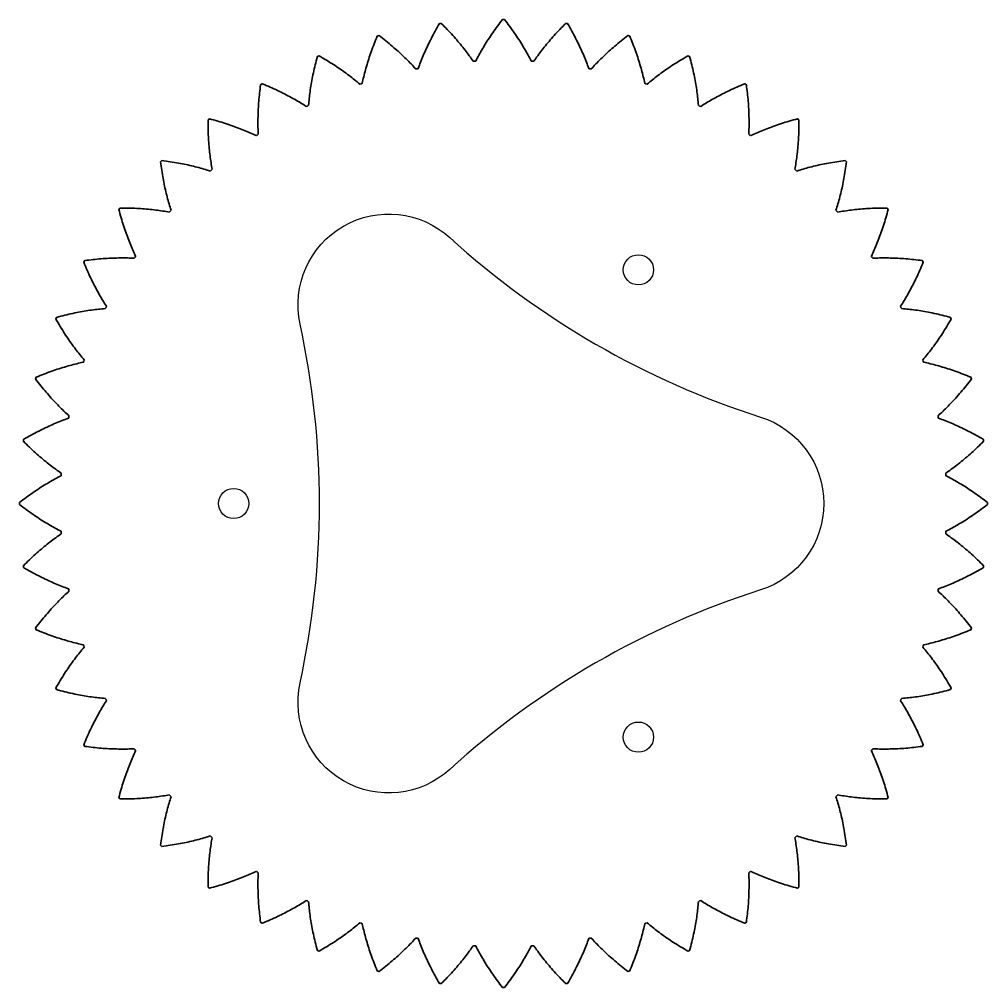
# Model space of a CAD drawing. Header units: millimetres. Extents: x -48 to 48, y -48 to 48.
import ezdxf

# ---------------------------------------------------------------- set-up
doc = ezdxf.new("R2010")
doc.units = ezdxf.units.MM

msp = doc.modelspace()

# ---------------------------------------------------------------- linework, layer by layer
at = {"lineweight": 35}
msp.add_lwpolyline([(43.843, 2.874), (43.855, 3.001), (43.99, 3.094), (44.125, 3.19), (44.262, 3.288), (44.399, 3.388), (44.538, 3.491), (44.677, 3.595), (44.817, 3.702), (44.958, 3.811), (45.1, 3.922), (45.242, 4.036), (45.385, 4.151), (45.529, 4.27), (45.674, 4.39), (45.819, 4.513), (45.965, 4.638), (46.111, 4.765), (46.258, 4.895), (46.405, 5.028), (46.553, 5.162), (46.702, 5.299), (46.851, 5.439), (47, 5.581), (47.15, 5.726), (47.3, 5.872), (47.451, 6.022), (47.601, 6.174), (47.577, 6.357), (47.392, 6.464), (47.208, 6.57), (47.025, 6.673), (46.843, 6.774), (46.662, 6.872), (46.482, 6.969), (46.303, 7.063), (46.125, 7.154), (45.949, 7.244), (45.773, 7.331), (45.599, 7.417), (45.426, 7.5), (45.254, 7.581), (45.083, 7.66), (44.913, 7.737), (44.745, 7.811), (44.578, 7.884), (44.412, 7.955), (44.248, 8.024), (44.085, 8.091), (43.924, 8.156), (43.763, 8.219), (43.605, 8.28), (43.447, 8.339), (43.291, 8.396), (43.137, 8.452), (43.093, 8.572), (43.093, 8.572), (43.088, 8.699), (43.209, 8.81), (43.331, 8.922), (43.454, 9.037), (43.577, 9.155), (43.701, 9.274), (43.826, 9.396), (43.951, 9.52), (44.076, 9.646), (44.202, 9.775), (44.328, 9.906), (44.455, 10.04), (44.582, 10.176), (44.71, 10.314), (44.838, 10.455), (44.966, 10.598), (45.094, 10.743), (45.223, 10.891), (45.352, 11.042), (45.481, 11.195), (45.611, 11.35), (45.74, 11.508), (45.87, 11.668), (45.999, 11.831), (46.129, 11.996), (46.259, 12.164), (46.388, 12.334), (46.341, 12.512), (46.143, 12.595), (45.947, 12.675), (45.752, 12.754), (45.558, 12.83), (45.366, 12.904), (45.175, 12.976), (44.985, 13.046), (44.797, 13.114), (44.61, 13.179), (44.425, 13.243), (44.241, 13.305), (44.058, 13.365), (43.877, 13.423), (43.697, 13.479), (43.519, 13.533), (43.343, 13.585), (43.168, 13.635), (42.994, 13.684), (42.822, 13.731), (42.652, 13.776), (42.483, 13.819), (42.316, 13.861), (42.151, 13.9), (41.987, 13.939), (41.825, 13.975), (41.665, 14.01), (41.605, 14.123), (41.605, 14.123), (41.584, 14.249), (41.69, 14.374), (41.796, 14.502), (41.903, 14.632), (42.01, 14.764), (42.117, 14.899), (42.224, 15.036), (42.332, 15.175), (42.44, 15.317), (42.548, 15.461), (42.656, 15.608), (42.764, 15.757), (42.873, 15.908), (42.981, 16.062), (43.09, 16.218), (43.198, 16.376), (43.306, 16.537), (43.415, 16.701), (43.523, 16.867), (43.631, 17.035), (43.739, 17.206), (43.847, 17.38), (43.954, 17.555), (44.061, 17.734), (44.168, 17.915), (44.275, 18.098), (44.381, 18.284), (44.311, 18.454), (44.104, 18.51), (43.899, 18.564), (43.696, 18.617), (43.494, 18.667), (43.293, 18.715), (43.095, 18.762), (42.898, 18.806), (42.702, 18.849), (42.508, 18.889), (42.316, 18.929), (42.125, 18.966), (41.937, 19.001), (41.75, 19.035), (41.564, 19.067), (41.381, 19.097), (41.199, 19.126), (41.019, 19.153), (40.84, 19.179), (40.664, 19.203), (40.489, 19.225), (40.316, 19.246), (40.145, 19.265), (39.976, 19.283), (39.809, 19.3), (39.643, 19.315), (39.48, 19.329), (39.406, 19.433), (39.406, 19.433), (39.368, 19.555), (39.457, 19.693), (39.546, 19.833), (39.634, 19.976), (39.723, 20.121), (39.812, 20.269), (39.9, 20.419), (39.989, 20.571), (40.078, 20.725), (40.166, 20.882), (40.254, 21.042), (40.342, 21.204), (40.43, 21.368), (40.517, 21.534), (40.604, 21.703), (40.691, 21.875), (40.777, 22.049), (40.863, 22.225), (40.949, 22.403), (41.034, 22.585), (41.119, 22.768), (41.203, 22.954), (41.287, 23.142), (41.37, 23.333), (41.452, 23.526), (41.534, 23.722), (41.615, 23.92), (41.523, 24.08), (41.311, 24.109), (41.101, 24.135), (40.892, 24.161), (40.685, 24.184), (40.48, 24.206), (40.277, 24.226), (40.076, 24.244), (39.876, 24.261), (39.679, 24.276), (39.483, 24.29), (39.29, 24.302), (39.098, 24.313), (38.908, 24.322), (38.72, 24.329), (38.534, 24.335), (38.35, 24.34), (38.168, 24.343), (37.988, 24.345), (37.809, 24.346), (37.633, 24.345), (37.459, 24.344), (37.287, 24.341), (37.117, 24.336), (36.949, 24.331), (36.783, 24.324), (36.619, 24.317), (36.532, 24.41), (36.532, 24.41), (36.479, 24.526), (36.549, 24.675), (36.619, 24.825), (36.688, 24.979), (36.757, 25.134), (36.826, 25.292), (36.894, 25.452), (36.962, 25.614), (37.029, 25.779), (37.096, 25.947), (37.163, 26.116), (37.229, 26.288), (37.295, 26.462), (37.36, 26.639), (37.424, 26.818), (37.488, 26.999), (37.551, 27.182), (37.613, 27.368), (37.674, 27.557), (37.735, 27.747), (37.795, 27.94), (37.854, 28.136), (37.913, 28.333), (37.97, 28.533), (38.027, 28.736), (38.082, 28.94), (38.137, 29.148), (38.025, 29.294), (37.811, 29.294), (37.599, 29.294), (37.389, 29.291), (37.18, 29.288), (36.975, 29.283), (36.77, 29.276), (36.569, 29.268), (36.369, 29.259), (36.171, 29.248), (35.975, 29.236), (35.781, 29.222), (35.59, 29.208), (35.4, 29.192), (35.213, 29.175), (35.028, 29.157), (34.845, 29.137), (34.664, 29.117), (34.485, 29.096), (34.308, 29.073), (34.134, 29.049), (33.961, 29.025), (33.791, 28.999), (33.623, 28.973), (33.457, 28.945), (33.293, 28.917), (33.132, 28.888), (33.034, 28.97), (33.034, 28.97), (32.966, 29.078), (33.016, 29.234), (33.065, 29.393), (33.114, 29.554), (33.162, 29.717), (33.209, 29.882), (33.256, 30.05), (33.302, 30.22), (33.348, 30.392), (33.392, 30.567), (33.436, 30.743), (33.479, 30.922), (33.522, 31.104), (33.563, 31.287), (33.603, 31.473), (33.643, 31.661), (33.681, 31.851), (33.719, 32.044), (33.755, 32.238), (33.791, 32.435), (33.825, 32.635), (33.858, 32.836), (33.89, 33.04), (33.921, 33.245), (33.951, 33.453), (33.979, 33.664), (34.006, 33.876), (33.876, 34.006), (33.664, 33.979), (33.453, 33.951), (33.245, 33.921), (33.04, 33.89), (32.836, 33.858), (32.635, 33.825), (32.435, 33.791), (32.238, 33.755), (32.044, 33.719), (31.851, 33.681), (31.661, 33.643), (31.473, 33.603), (31.287, 33.563), (31.104, 33.522), (30.922, 33.479), (30.743, 33.436), (30.567, 33.392), (30.392, 33.348), (30.22, 33.302), (30.05, 33.256), (29.882, 33.209), (29.717, 33.162), (29.554, 33.114), (29.393, 33.065), (29.234, 33.016), (29.078, 32.966), (28.97, 33.034), (28.97, 33.034), (28.888, 33.132), (28.917, 33.293), (28.946, 33.457), (28.973, 33.623), (28.999, 33.791), (29.025, 33.961), (29.049, 34.134), (29.073, 34.308), (29.095, 34.485), (29.117, 34.664), (29.137, 34.845), (29.157, 35.028), (29.175, 35.213), (29.192, 35.4), (29.208, 35.59), (29.222, 35.781), (29.236, 35.975), (29.248, 36.171), (29.259, 36.369), (29.268, 36.569), (29.276, 36.77), (29.283, 36.974), (29.288, 37.18), (29.291, 37.389), (29.294, 37.599), (29.294, 37.811), (29.294, 38.025), (29.148, 38.137), (28.94, 38.082), (28.736, 38.027), (28.533, 37.97), (28.333, 37.913), (28.136, 37.855), (27.94, 37.795), (27.747, 37.735), (27.557, 37.674), (27.368, 37.613), (27.182, 37.551), (26.999, 37.488), (26.818, 37.424), (26.639, 37.36), (26.462, 37.295), (26.288, 37.229), (26.116, 37.163), (25.946, 37.096), (25.779, 37.029), (25.615, 36.962), (25.452, 36.894), (25.292, 36.826), (25.134, 36.757), (24.979, 36.688), (24.825, 36.619), (24.674, 36.549), (24.526, 36.479), (24.41, 36.532), (24.41, 36.532), (24.317, 36.619), (24.324, 36.783), (24.331, 36.949), (24.336, 37.117), (24.341, 37.287), (24.344, 37.459), (24.345, 37.633), (24.346, 37.809), (24.345, 37.988), (24.343, 38.168), (24.34, 38.35), (24.335, 38.534), (24.329, 38.72), (24.322, 38.908), (24.313, 39.098), (24.302, 39.29), (24.29, 39.483), (24.276, 39.679), (24.261, 39.876), (24.244, 40.076), (24.226, 40.277), (24.206, 40.48), (24.184, 40.685), (24.161, 40.892), (24.136, 41.101), (24.109, 41.311), (24.08, 41.523), (23.92, 41.615), (23.722, 41.534), (23.526, 41.452), (23.333, 41.37), (23.142, 41.287), (22.954, 41.203), (22.768, 41.119), (22.585, 41.034), (22.403, 40.949), (22.225, 40.863), (22.049, 40.777), (21.875, 40.691), (21.703, 40.604), (21.534, 40.517), (21.368, 40.43), (21.204, 40.342), (21.042, 40.254), (20.882, 40.166), (20.725, 40.078), (20.571, 39.989), (20.419, 39.9), (20.269, 39.812), (20.121, 39.723), (19.976, 39.634), (19.833, 39.546), (19.693, 39.457), (19.555, 39.368), (19.433, 39.406), (19.433, 39.406), (19.329, 39.48), (19.315, 39.643), (19.3, 39.809), (19.283, 39.976), (19.265, 40.145), (19.246, 40.316), (19.225, 40.489), (19.203, 40.664), (19.179, 40.84), (19.153, 41.019), (19.126, 41.199), (19.097, 41.381), (19.067, 41.564), (19.035, 41.75), (19.001, 41.937), (18.966, 42.125), (18.929, 42.316), (18.89, 42.508), (18.849, 42.702), (18.806, 42.898), (18.762, 43.095), (18.715, 43.294), (18.667, 43.494), (18.617, 43.696), (18.564, 43.899), (18.51, 44.104), (18.454, 44.311), (18.284, 44.381), (18.098, 44.275), (17.915, 44.168), (17.734, 44.061), (17.555, 43.954), (17.38, 43.847), (17.206, 43.739), (17.035, 43.631), (16.867, 43.523), (16.701, 43.415), (16.537, 43.306), (16.376, 43.198), (16.218, 43.09), (16.062, 42.981), (15.908, 42.873), (15.757, 42.764), (15.608, 42.656), (15.461, 42.548), (15.317, 42.44), (15.175, 42.332), (15.036, 42.224), (14.899, 42.117), (14.764, 42.01), (14.632, 41.903), (14.502, 41.796), (14.374, 41.69), (14.249, 41.584), (14.123, 41.605), (14.123, 41.605), (14.01, 41.665), (13.975, 41.825), (13.939, 41.987), (13.9, 42.151), (13.861, 42.316), (13.819, 42.483), (13.776, 42.652), (13.731, 42.822), (13.684, 42.994), (13.635, 43.168), (13.585, 43.343), (13.533, 43.519), (13.479, 43.697), (13.423, 43.877), (13.365, 44.058), (13.305, 44.241), (13.243, 44.425), (13.179, 44.61), (13.114, 44.797), (13.046, 44.985), (12.976, 45.175), (12.904, 45.366), (12.83, 45.558), (12.754, 45.752), (12.675, 45.947), (12.595, 46.143), (12.512, 46.341), (12.334, 46.388), (12.164, 46.259), (11.996, 46.129), (11.831, 45.999), (11.668, 45.87), (11.508, 45.74), (11.35, 45.611), (11.195, 45.481), (11.042, 45.352), (10.891, 45.223), (10.743, 45.095), (10.598, 44.966), (10.455, 44.838), (10.314, 44.71), (10.176, 44.582), (10.04, 44.455), (9.906, 44.328), (9.775, 44.202), (9.646, 44.076), (9.52, 43.951), (9.396, 43.826), (9.274, 43.701), (9.155, 43.577), (9.037, 43.454), (8.922, 43.331), (8.81, 43.209), (8.699, 43.088), (8.572, 43.093), (8.572, 43.093), (8.452, 43.137), (8.396, 43.292), (8.339, 43.447), (8.28, 43.605), (8.219, 43.763), (8.156, 43.924), (8.091, 44.085), (8.024, 44.248), (7.955, 44.412), (7.884, 44.578), (7.811, 44.745), (7.737, 44.913), (7.66, 45.083), (7.581, 45.254), (7.5, 45.426), (7.417, 45.599), (7.331, 45.773), (7.244, 45.949), (7.154, 46.125), (7.063, 46.303), (6.969, 46.482), (6.872, 46.662), (6.774, 46.843), (6.673, 47.025), (6.57, 47.208), (6.464, 47.392), (6.357, 47.577), (6.174, 47.601), (6.022, 47.451), (5.872, 47.3), (5.726, 47.15), (5.581, 47), (5.439, 46.851), (5.299, 46.702), (5.162, 46.553), (5.028, 46.405), (4.895, 46.258), (4.765, 46.111), (4.638, 45.965), (4.513, 45.819), (4.39, 45.674), (4.27, 45.529), (4.151, 45.385), (4.036, 45.242), (3.922, 45.1), (3.811, 44.958), (3.702, 44.817), (3.595, 44.677), (3.491, 44.538), (3.388, 44.399), (3.288, 44.262), (3.19, 44.125), (3.094, 43.99), (3.001, 43.855), (2.874, 43.843), (2.874, 43.843), (2.749, 43.871), (2.674, 44.017), (2.597, 44.164), (2.517, 44.312), (2.436, 44.462), (2.353, 44.612), (2.267, 44.764), (2.18, 44.917), (2.09, 45.071), (1.998, 45.226), (1.904, 45.382), (1.808, 45.539), (1.71, 45.697), (1.609, 45.856), (1.506, 46.016), (1.401, 46.177), (1.294, 46.338), (1.184, 46.501), (1.073, 46.665), (0.958, 46.829), (0.842, 46.994), (0.723, 47.16), (0.601, 47.327), (0.478, 47.494), (0.352, 47.662), (0.223, 47.831), (0.092, 48), (-0.092, 48), (-0.223, 47.831), (-0.352, 47.662), (-0.478, 47.494), (-0.601, 47.327), (-0.723, 47.16), (-0.842, 46.994), (-0.958, 46.829), (-1.073, 46.665), (-1.184, 46.501), (-1.294, 46.338), (-1.401, 46.177), (-1.506, 46.016), (-1.609, 45.856), (-1.71, 45.697), (-1.808, 45.539), (-1.904, 45.382), (-1.998, 45.226), (-2.09, 45.071), (-2.18, 44.917), (-2.267, 44.764), (-2.353, 44.612), (-2.436, 44.462), (-2.517, 44.312), (-2.597, 44.164), (-2.674, 44.017), (-2.749, 43.871), (-2.874, 43.843), (-2.874, 43.843), (-3.001, 43.855), (-3.094, 43.99), (-3.19, 44.125), (-3.288, 44.262), (-3.388, 44.399), (-3.491, 44.538), (-3.595, 44.677), (-3.702, 44.817), (-3.811, 44.958), (-3.922, 45.1), (-4.036, 45.242), (-4.151, 45.385), (-4.27, 45.529), (-4.39, 45.674), (-4.513, 45.819), (-4.638, 45.965), (-4.765, 46.111), (-4.895, 46.258), (-5.028, 46.405), (-5.162, 46.553), (-5.299, 46.702), (-5.439, 46.851), (-5.581, 47), (-5.726, 47.15), (-5.872, 47.3), (-6.022, 47.451), (-6.174, 47.601), (-6.357, 47.577), (-6.464, 47.392), (-6.57, 47.208), (-6.673, 47.025), (-6.774, 46.843), (-6.872, 46.662), (-6.969, 46.482), (-7.063, 46.303), (-7.154, 46.125), (-7.244, 45.949), (-7.331, 45.773), (-7.417, 45.599), (-7.5, 45.426), (-7.581, 45.254), (-7.66, 45.083), (-7.737, 44.913), (-7.811, 44.745), (-7.884, 44.578), (-7.955, 44.412), (-8.024, 44.248), (-8.091, 44.085), (-8.156, 43.924), (-8.219, 43.763), (-8.28, 43.605), (-8.339, 43.447), (-8.396, 43.291), (-8.452, 43.137), (-8.572, 43.093), (-8.572, 43.093), (-8.699, 43.088), (-8.81, 43.209), (-8.922, 43.331), (-9.037, 43.454), (-9.155, 43.577), (-9.274, 43.701), (-9.396, 43.826), (-9.52, 43.951), (-9.646, 44.076), (-9.775, 44.202), (-9.906, 44.328), (-10.04, 44.455), (-10.176, 44.582), (-10.314, 44.71), (-10.455, 44.838), (-10.598, 44.966), (-10.743, 45.094), (-10.891, 45.223), (-11.042, 45.352), (-11.195, 45.481), (-11.35, 45.611), (-11.508, 45.74), (-11.668, 45.87), (-11.831, 45.999), (-11.996, 46.129), (-12.164, 46.259), (-12.334, 46.388), (-12.512, 46.341), (-12.595, 46.143), (-12.675, 45.947), (-12.754, 45.752), (-12.83, 45.558), (-12.904, 45.366), (-12.976, 45.175), (-13.046, 44.985), (-13.114, 44.797), (-13.179, 44.61), (-13.243, 44.425), (-13.305, 44.241), (-13.365, 44.058), (-13.423, 43.877), (-13.479, 43.697), (-13.533, 43.519), (-13.585, 43.343), (-13.635, 43.168), (-13.684, 42.994), (-13.731, 42.822), (-13.776, 42.652), (-13.819, 42.483), (-13.861, 42.316), (-13.9, 42.151), (-13.939, 41.987), (-13.975, 41.825), (-14.01, 41.665), (-14.123, 41.605), (-14.123, 41.605), (-14.249, 41.584), (-14.374, 41.69), (-14.502, 41.796), (-14.632, 41.903), (-14.764, 42.01), (-14.899, 42.117), (-15.036, 42.224), (-15.175, 42.332), (-15.317, 42.44), (-15.461, 42.548), (-15.608, 42.656), (-15.757, 42.764), (-15.908, 42.873), (-16.062, 42.981), (-16.218, 43.09), (-16.376, 43.198), (-16.537, 43.306), (-16.701, 43.415), (-16.867, 43.523), (-17.035, 43.631), (-17.206, 43.739), (-17.38, 43.847), (-17.555, 43.954), (-17.734, 44.061), (-17.915, 44.168), (-18.098, 44.275), (-18.284, 44.381), (-18.454, 44.311), (-18.51, 44.104), (-18.564, 43.899), (-18.617, 43.696), (-18.667, 43.494), (-18.715, 43.293), (-18.762, 43.095), (-18.806, 42.898), (-18.849, 42.702), (-18.89, 42.508), (-18.929, 42.316), (-18.966, 42.125), (-19.001, 41.937), (-19.035, 41.75), (-19.067, 41.564), (-19.097, 41.381), (-19.126, 41.199), (-19.153, 41.019), (-19.179, 40.84), (-19.203, 40.664), (-19.225, 40.489), (-19.246, 40.316), (-19.265, 40.145), (-19.283, 39.976), (-19.3, 39.809), (-19.315, 39.643), (-19.329, 39.48), (-19.433, 39.406), (-19.433, 39.406), (-19.555, 39.368), (-19.693, 39.457), (-19.833, 39.546), (-19.976, 39.634), (-20.121, 39.723), (-20.269, 39.812), (-20.419, 39.9), (-20.571, 39.989), (-20.725, 40.077), (-20.882, 40.166), (-21.042, 40.254), (-21.204, 40.342), (-21.368, 40.43), (-21.534, 40.517), (-21.703, 40.604), (-21.875, 40.691), (-22.049, 40.777), (-22.225, 40.863), (-22.403, 40.949), (-22.585, 41.034), (-22.768, 41.119), (-22.954, 41.203), (-23.142, 41.287), (-23.333, 41.37), (-23.526, 41.452), (-23.722, 41.534), (-23.92, 41.615), (-24.08, 41.523), (-24.109, 41.311), (-24.136, 41.101), (-24.161, 40.892), (-24.184, 40.685), (-24.206, 40.48), (-24.226, 40.277), (-24.244, 40.076), (-24.261, 39.876), (-24.276, 39.679), (-24.29, 39.483), (-24.302, 39.29), (-24.313, 39.098), (-24.322, 38.908), (-24.329, 38.72), (-24.335, 38.534), (-24.34, 38.35), (-24.343, 38.168), (-24.345, 37.988), (-24.346, 37.809), (-24.346, 37.633), (-24.344, 37.459), (-24.341, 37.287), (-24.336, 37.117), (-24.331, 36.949), (-24.324, 36.783), (-24.317, 36.619), (-24.41, 36.532), (-24.41, 36.532), (-24.526, 36.479), (-24.675, 36.549), (-24.825, 36.619), (-24.979, 36.688), (-25.134, 36.757), (-25.292, 36.826), (-25.452, 36.894), (-25.614, 36.962), (-25.779, 37.029), (-25.947, 37.096), (-26.116, 37.163), (-26.288, 37.229), (-26.462, 37.295), (-26.639, 37.36), (-26.818, 37.424), (-26.999, 37.488), (-27.182, 37.551), (-27.368, 37.613), (-27.557, 37.674), (-27.747, 37.735), (-27.94, 37.795), (-28.136, 37.855), (-28.333, 37.913), (-28.533, 37.97), (-28.736, 38.027), (-28.94, 38.082), (-29.148, 38.137), (-29.294, 38.025), (-29.294, 37.811), (-29.294, 37.599), (-29.291, 37.389), (-29.288, 37.18), (-29.283, 36.974), (-29.276, 36.77), (-29.268, 36.569), (-29.259, 36.369), (-29.248, 36.171), (-29.236, 35.975), (-29.222, 35.781), (-29.208, 35.59), (-29.192, 35.4), (-29.175, 35.213), (-29.157, 35.028), (-29.137, 34.845), (-29.117, 34.664), (-29.096, 34.485), (-29.073, 34.308), (-29.049, 34.134), (-29.025, 33.961), (-28.999, 33.791), (-28.973, 33.623), (-28.945, 33.457), (-28.917, 33.293), (-28.888, 33.132), (-28.97, 33.034), (-28.97, 33.034), (-29.078, 32.966), (-29.234, 33.016), (-29.393, 33.065), (-29.554, 33.114), (-29.717, 33.162), (-29.882, 33.209), (-30.05, 33.256), (-30.22, 33.302), (-30.392, 33.348), (-30.567, 33.392), (-30.743, 33.436), (-30.922, 33.479), (-31.104, 33.522), (-31.287, 33.563), (-31.473, 33.603), (-31.661, 33.643), (-31.851, 33.681), (-32.044, 33.719), (-32.238, 33.755), (-32.435, 33.791), (-32.635, 33.825), (-32.836, 33.858), (-33.04, 33.89), (-33.245, 33.921), (-33.453, 33.951), (-33.664, 33.979), (-33.876, 34.006), (-34.006, 33.876), (-33.979, 33.664), (-33.951, 33.453), (-33.921, 33.245), (-33.89, 33.04), (-33.858, 32.836), (-33.825, 32.635), (-33.791, 32.435), (-33.755, 32.238), (-33.719, 32.044), (-33.681, 31.851), (-33.643, 31.661), (-33.603, 31.473), (-33.563, 31.287), (-33.522, 31.104), (-33.479, 30.922), (-33.436, 30.743), (-33.392, 30.567), (-33.348, 30.392), (-33.302, 30.22), (-33.256, 30.05), (-33.209, 29.882), (-33.162, 29.717), (-33.114, 29.554), (-33.065, 29.393), (-33.016, 29.234), (-32.966, 29.078), (-33.034, 28.97), (-33.034, 28.97), (-33.132, 28.888), (-33.293, 28.917), (-33.457, 28.945), (-33.623, 28.973), (-33.791, 28.999), (-33.961, 29.025), (-34.134, 29.049), (-34.308, 29.073), (-34.485, 29.095), (-34.664, 29.117), (-34.845, 29.137), (-35.028, 29.157), (-35.213, 29.175), (-35.4, 29.192), (-35.59, 29.208), (-35.781, 29.222), (-35.975, 29.236), (-36.171, 29.248), (-36.369, 29.259), (-36.569, 29.268), (-36.77, 29.276), (-36.974, 29.283), (-37.181, 29.288), (-37.389, 29.291), (-37.599, 29.294), (-37.811, 29.294), (-38.025, 29.294), (-38.137, 29.148), (-38.082, 28.94), (-38.027, 28.736), (-37.97, 28.533), (-37.913, 28.333), (-37.855, 28.136), (-37.795, 27.94), (-37.735, 27.747), (-37.674, 27.557), (-37.613, 27.368), (-37.551, 27.182), (-37.488, 26.999), (-37.424, 26.818), (-37.36, 26.639), (-37.295, 26.462), (-37.229, 26.288), (-37.163, 26.116), (-37.096, 25.947), (-37.029, 25.779), (-36.962, 25.614), (-36.894, 25.452), (-36.826, 25.292), (-36.757, 25.134), (-36.688, 24.979), (-36.619, 24.825), (-36.549, 24.675), (-36.479, 24.526), (-36.532, 24.41), (-36.532, 24.41), (-36.619, 24.317), (-36.783, 24.324), (-36.949, 24.331), (-37.117, 24.336), (-37.287, 24.341), (-37.459, 24.344), (-37.633, 24.345), (-37.809, 24.346), (-37.988, 24.345), (-38.168, 24.343), (-38.35, 24.34), (-38.534, 24.335), (-38.72, 24.329), (-38.908, 24.322), (-39.098, 24.313), (-39.29, 24.302), (-39.483, 24.29), (-39.679, 24.276), (-39.876, 24.261), (-40.076, 24.244), (-40.277, 24.226), (-40.48, 24.206), (-40.685, 24.184), (-40.892, 24.161), (-41.101, 24.135), (-41.311, 24.109), (-41.523, 24.08), (-41.615, 23.92), (-41.534, 23.722), (-41.452, 23.526), (-41.37, 23.333), (-41.287, 23.142), (-41.203, 22.954), (-41.119, 22.768), (-41.034, 22.585), (-40.949, 22.403), (-40.863, 22.225), (-40.777, 22.049), (-40.691, 21.875), (-40.604, 21.703), (-40.517, 21.534), (-40.43, 21.368), (-40.342, 21.204), (-40.254, 21.042), (-40.166, 20.882), (-40.077, 20.725), (-39.989, 20.571), (-39.9, 20.419), (-39.812, 20.269), (-39.723, 20.121), (-39.634, 19.976), (-39.546, 19.833), (-39.457, 19.693), (-39.368, 19.555), (-39.406, 19.433), (-39.406, 19.433), (-39.48, 19.329), (-39.643, 19.315), (-39.809, 19.3), (-39.976, 19.283), (-40.145, 19.265), (-40.316, 19.246), (-40.489, 19.225), (-40.664, 19.203), (-40.84, 19.179), (-41.019, 19.153), (-41.199, 19.126), (-41.381, 19.097), (-41.564, 19.067), (-41.75, 19.035), (-41.937, 19.001), (-42.125, 18.966), (-42.316, 18.929), (-42.508, 18.89), (-42.702, 18.849), (-42.898, 18.806), (-43.095, 18.761), (-43.294, 18.715), (-43.494, 18.667), (-43.696, 18.617), (-43.899, 18.564), (-44.104, 18.51), (-44.311, 18.454), (-44.381, 18.284), (-44.275, 18.098), (-44.168, 17.915), (-44.061, 17.734), (-43.954, 17.555), (-43.847, 17.38), (-43.739, 17.206), (-43.631, 17.035), (-43.523, 16.867), (-43.415, 16.701), (-43.306, 16.537), (-43.198, 16.376), (-43.09, 16.218), (-42.981, 16.062), (-42.873, 15.908), (-42.764, 15.757), (-42.656, 15.608), (-42.548, 15.461), (-42.44, 15.317), (-42.332, 15.175), (-42.224, 15.036), (-42.117, 14.899), (-42.01, 14.764), (-41.903, 14.632), (-41.796, 14.502), (-41.69, 14.374), (-41.584, 14.249), (-41.605, 14.123), (-41.605, 14.123), (-41.665, 14.01), (-41.825, 13.975), (-41.987, 13.939), (-42.151, 13.9), (-42.316, 13.861), (-42.483, 13.819), (-42.652, 13.776), (-42.822, 13.731), (-42.994, 13.684), (-43.168, 13.635), (-43.343, 13.585), (-43.519, 13.533), (-43.697, 13.479), (-43.877, 13.423), (-44.058, 13.365), (-44.241, 13.305), (-44.425, 13.243), (-44.61, 13.179), (-44.797, 13.114), (-44.985, 13.046), (-45.175, 12.976), (-45.366, 12.904), (-45.558, 12.83), (-45.752, 12.754), (-45.947, 12.675), (-46.143, 12.595), (-46.341, 12.512), (-46.388, 12.334), (-46.259, 12.164), (-46.129, 11.996), (-45.999, 11.831), (-45.87, 11.668), (-45.74, 11.508), (-45.611, 11.35), (-45.481, 11.195), (-45.352, 11.042), (-45.223, 10.891), (-45.094, 10.743), (-44.966, 10.598), (-44.838, 10.455), (-44.71, 10.314), (-44.582, 10.176), (-44.455, 10.04), (-44.328, 9.906), (-44.202, 9.775), (-44.076, 9.646), (-43.951, 9.52), (-43.826, 9.396), (-43.701, 9.274), (-43.577, 9.155), (-43.454, 9.037), (-43.331, 8.922), (-43.209, 8.81), (-43.088, 8.699), (-43.093, 8.572), (-43.093, 8.572), (-43.137, 8.452), (-43.292, 8.396), (-43.447, 8.339), (-43.605, 8.28), (-43.763, 8.219), (-43.924, 8.156), (-44.085, 8.091), (-44.248, 8.024), (-44.412, 7.955), (-44.578, 7.884), (-44.745, 7.811), (-44.913, 7.737), (-45.083, 7.66), (-45.254, 7.581), (-45.426, 7.5), (-45.599, 7.417), (-45.773, 7.331), (-45.949, 7.244), (-46.125, 7.154), (-46.303, 7.063), (-46.482, 6.969), (-46.662, 6.872), (-46.843, 6.774), (-47.025, 6.673), (-47.208, 6.57), (-47.392, 6.464), (-47.577, 6.357), (-47.601, 6.174), (-47.451, 6.022), (-47.3, 5.872), (-47.15, 5.726), (-47, 5.581), (-46.851, 5.439), (-46.702, 5.299), (-46.553, 5.162), (-46.405, 5.028), (-46.258, 4.895), (-46.111, 4.765), (-45.965, 4.638), (-45.819, 4.513), (-45.674, 4.39), (-45.529, 4.27), (-45.385, 4.151), (-45.242, 4.036), (-45.1, 3.922), (-44.958, 3.811), (-44.817, 3.702), (-44.677, 3.595), (-44.538, 3.491), (-44.399, 3.388), (-44.262, 3.288), (-44.125, 3.19), (-43.99, 3.094), (-43.855, 3.001), (-43.843, 2.874), (-43.843, 2.874), (-43.871, 2.749), (-44.017, 2.674), (-44.164, 2.597), (-44.312, 2.517), (-44.462, 2.436), (-44.612, 2.353), (-44.764, 2.267), (-44.917, 2.18), (-45.071, 2.09), (-45.226, 1.998), (-45.382, 1.904), (-45.539, 1.808), (-45.697, 1.71), (-45.856, 1.609), (-46.016, 1.506), (-46.177, 1.401), (-46.338, 1.294), (-46.501, 1.184), (-46.665, 1.073), (-46.829, 0.958), (-46.994, 0.842), (-47.16, 0.723), (-47.327, 0.601), (-47.494, 0.478), (-47.662, 0.352), (-47.831, 0.223), (-48, 0.092), (-48, -0.092), (-47.831, -0.223), (-47.662, -0.352), (-47.494, -0.478), (-47.327, -0.601), (-47.16, -0.723), (-46.994, -0.842), (-46.829, -0.958), (-46.665, -1.073), (-46.501, -1.184), (-46.338, -1.294), (-46.177, -1.401), (-46.016, -1.506), (-45.856, -1.609), (-45.697, -1.71), (-45.539, -1.808), (-45.382, -1.904), (-45.226, -1.998), (-45.071, -2.09), (-44.917, -2.18), (-44.764, -2.267), (-44.612, -2.353), (-44.462, -2.436), (-44.312, -2.517), (-44.164, -2.597), (-44.017, -2.674), (-43.871, -2.749), (-43.843, -2.874), (-43.843, -2.874), (-43.855, -3.001), (-43.99, -3.094), (-44.125, -3.19), (-44.262, -3.288), (-44.399, -3.388), (-44.538, -3.491), (-44.677, -3.595), (-44.817, -3.702), (-44.958, -3.811), (-45.1, -3.922), (-45.242, -4.036), (-45.385, -4.151), (-45.529, -4.27), (-45.674, -4.39), (-45.819, -4.513), (-45.965, -4.638), (-46.111, -4.765), (-46.258, -4.895), (-46.405, -5.028), (-46.553, -5.162), (-46.702, -5.299), (-46.851, -5.439), (-47, -5.581), (-47.15, -5.726), (-47.3, -5.872), (-47.451, -6.022), (-47.601, -6.174), (-47.577, -6.357), (-47.392, -6.464), (-47.208, -6.57), (-47.025, -6.673), (-46.843, -6.774), (-46.662, -6.872), (-46.482, -6.969), (-46.303, -7.063), (-46.125, -7.154), (-45.949, -7.244), (-45.773, -7.331), (-45.599, -7.417), (-45.426, -7.5), (-45.254, -7.581), (-45.083, -7.66), (-44.913, -7.737), (-44.745, -7.811), (-44.578, -7.884), (-44.412, -7.955), (-44.248, -8.024), (-44.085, -8.091), (-43.924, -8.156), (-43.763, -8.219), (-43.605, -8.28), (-43.447, -8.339), (-43.292, -8.396), (-43.137, -8.452), (-43.093, -8.572), (-43.093, -8.572), (-43.088, -8.699), (-43.209, -8.81), (-43.331, -8.922), (-43.454, -9.037), (-43.577, -9.155), (-43.701, -9.274), (-43.826, -9.396), (-43.951, -9.52), (-44.076, -9.646), (-44.202, -9.775), (-44.328, -9.906), (-44.455, -10.04), (-44.582, -10.176), (-44.71, -10.314), (-44.838, -10.455), (-44.966, -10.598), (-45.094, -10.743), (-45.223, -10.891), (-45.352, -11.042), (-45.481, -11.195), (-45.611, -11.35), (-45.74, -11.508), (-45.87, -11.668), (-45.999, -11.831), (-46.129, -11.996), (-46.259, -12.164), (-46.388, -12.334), (-46.341, -12.512), (-46.143, -12.595), (-45.947, -12.675), (-45.752, -12.754), (-45.558, -12.83), (-45.366, -12.904), (-45.175, -12.976), (-44.985, -13.046), (-44.797, -13.114), (-44.61, -13.179), (-44.425, -13.243), (-44.241, -13.305), (-44.058, -13.365), (-43.877, -13.423), (-43.697, -13.479), (-43.519, -13.533), (-43.343, -13.585), (-43.168, -13.635), (-42.994, -13.684), (-42.822, -13.731), (-42.652, -13.776), (-42.483, -13.819), (-42.316, -13.861), (-42.151, -13.9), (-41.987, -13.939), (-41.825, -13.975), (-41.665, -14.01), (-41.605, -14.123), (-41.605, -14.123), (-41.584, -14.249), (-41.69, -14.374), (-41.796, -14.502), (-41.903, -14.632), (-42.01, -14.764), (-42.117, -14.899), (-42.224, -15.036), (-42.332, -15.175), (-42.44, -15.317), (-42.548, -15.461), (-42.656, -15.608), (-42.764, -15.757), (-42.873, -15.908), (-42.981, -16.062), (-43.09, -16.218), (-43.198, -16.376), (-43.306, -16.537), (-43.415, -16.701), (-43.523, -16.867), (-43.631, -17.035), (-43.739, -17.206), (-43.847, -17.38), (-43.954, -17.555), (-44.061, -17.734), (-44.168, -17.915), (-44.275, -18.098), (-44.381, -18.284), (-44.311, -18.454), (-44.104, -18.51), (-43.899, -18.564), (-43.696, -18.617), (-43.494, -18.667), (-43.293, -18.715), (-43.095, -18.762), (-42.898, -18.806), (-42.702, -18.849), (-42.508, -18.89), (-42.316, -18.929), (-42.125, -18.966), (-41.937, -19.001), (-41.75, -19.035), (-41.564, -19.067), (-41.381, -19.097), (-41.199, -19.126), (-41.019, -19.153), (-40.84, -19.179), (-40.664, -19.203), (-40.489, -19.225), (-40.316, -19.246), (-40.145, -19.265), (-39.976, -19.283), (-39.809, -19.3), (-39.643, -19.315), (-39.48, -19.329), (-39.406, -19.433), (-39.406, -19.433), (-39.368, -19.555), (-39.457, -19.693), (-39.546, -19.833), (-39.634, -19.976), (-39.723, -20.121), (-39.812, -20.269), (-39.9, -20.419), (-39.989, -20.571), (-40.077, -20.725), (-40.166, -20.882), (-40.254, -21.042), (-40.342, -21.204), (-40.43, -21.368), (-40.517, -21.534), (-40.604, -21.703), (-40.691, -21.875), (-40.777, -22.049), (-40.863, -22.225), (-40.949, -22.403), (-41.034, -22.585), (-41.119, -22.768), (-41.203, -22.954), (-41.287, -23.142), (-41.37, -23.333), (-41.452, -23.526), (-41.534, -23.722), (-41.615, -23.92), (-41.523, -24.08), (-41.311, -24.109), (-41.101, -24.136), (-40.892, -24.161), (-40.685, -24.184), (-40.48, -24.206), (-40.277, -24.226), (-40.076, -24.244), (-39.876, -24.261), (-39.679, -24.276), (-39.483, -24.29), (-39.29, -24.302), (-39.098, -24.313), (-38.908, -24.322), (-38.72, -24.329), (-38.534, -24.335), (-38.35, -24.34), (-38.168, -24.343), (-37.988, -24.345), (-37.809, -24.346), (-37.633, -24.346), (-37.459, -24.344), (-37.287, -24.341), (-37.117, -24.336), (-36.949, -24.331), (-36.783, -24.324), (-36.619, -24.317), (-36.532, -24.41), (-36.532, -24.41), (-36.479, -24.526), (-36.549, -24.675), (-36.619, -24.825), (-36.688, -24.979), (-36.757, -25.134), (-36.826, -25.292), (-36.894, -25.452), (-36.962, -25.614), (-37.029, -25.779), (-37.096, -25.947), (-37.163, -26.116), (-37.229, -26.288), (-37.295, -26.462), (-37.36, -26.639), (-37.424, -26.818), (-37.488, -26.999), (-37.551, -27.182), (-37.613, -27.368), (-37.674, -27.557), (-37.735, -27.747), (-37.795, -27.94), (-37.855, -28.136), (-37.913, -28.333), (-37.97, -28.533), (-38.027, -28.736), (-38.082, -28.94), (-38.137, -29.148), (-38.025, -29.294), (-37.811, -29.294), (-37.599, -29.294), (-37.389, -29.291), (-37.181, -29.288), (-36.974, -29.283), (-36.77, -29.276), (-36.569, -29.268), (-36.369, -29.259), (-36.171, -29.248), (-35.975, -29.236), (-35.781, -29.222), (-35.59, -29.208), (-35.4, -29.192), (-35.213, -29.175), (-35.028, -29.157), (-34.845, -29.137), (-34.664, -29.117), (-34.485, -29.096), (-34.308, -29.073), (-34.134, -29.049), (-33.961, -29.025), (-33.791, -28.999), (-33.623, -28.973), (-33.457, -28.945), (-33.293, -28.917), (-33.132, -28.888), (-33.034, -28.97), (-33.034, -28.97), (-32.966, -29.078), (-33.016, -29.234), (-33.065, -29.393), (-33.114, -29.554), (-33.162, -29.717), (-33.209, -29.882), (-33.256, -30.05), (-33.302, -30.22), (-33.348, -30.392), (-33.392, -30.567), (-33.436, -30.743), (-33.479, -30.922), (-33.522, -31.104), (-33.563, -31.287), (-33.603, -31.473), (-33.643, -31.661), (-33.681, -31.851), (-33.719, -32.044), (-33.755, -32.238), (-33.791, -32.435), (-33.825, -32.635), (-33.858, -32.836), (-33.89, -33.04), (-33.921, -33.245), (-33.951, -33.453), (-33.979, -33.664), (-34.006, -33.876), (-33.876, -34.006), (-33.664, -33.979), (-33.453, -33.951), (-33.245, -33.921), (-33.04, -33.89), (-32.836, -33.858), (-32.635, -33.825), (-32.435, -33.791), (-32.238, -33.755), (-32.044, -33.719), (-31.851, -33.681), (-31.661, -33.643), (-31.473, -33.603), (-31.287, -33.563), (-31.104, -33.522), (-30.922, -33.479), (-30.743, -33.436), (-30.567, -33.392), (-30.392, -33.348), (-30.22, -33.302), (-30.05, -33.256), (-29.882, -33.209), (-29.717, -33.162), (-29.554, -33.114), (-29.393, -33.065), (-29.234, -33.016), (-29.078, -32.966), (-28.97, -33.034), (-28.97, -33.034), (-28.888, -33.132), (-28.917, -33.293), (-28.945, -33.457), (-28.973, -33.623), (-28.999, -33.791), (-29.025, -33.961), (-29.049, -34.134), (-29.073, -34.308), (-29.095, -34.485), (-29.117, -34.664), (-29.137, -34.845), (-29.157, -35.028), (-29.175, -35.213), (-29.192, -35.4), (-29.208, -35.59), (-29.222, -35.781), (-29.236, -35.975), (-29.248, -36.171), (-29.259, -36.369), (-29.268, -36.569), (-29.276, -36.77), (-29.283, -36.974), (-29.288, -37.181), (-29.291, -37.389), (-29.294, -37.599), (-29.294, -37.811), (-29.294, -38.025), (-29.148, -38.137), (-28.94, -38.082), (-28.736, -38.027), (-28.533, -37.97), (-28.333, -37.913), (-28.136, -37.855), (-27.94, -37.795), (-27.747, -37.735), (-27.557, -37.674), (-27.368, -37.613), (-27.182, -37.551), (-26.999, -37.488), (-26.818, -37.424), (-26.639, -37.36), (-26.462, -37.295), (-26.288, -37.229), (-26.116, -37.163), (-25.947, -37.096), (-25.779, -37.029), (-25.614, -36.962), (-25.452, -36.894), (-25.292, -36.826), (-25.134, -36.757), (-24.979, -36.688), (-24.825, -36.619), (-24.675, -36.549), (-24.526, -36.479), (-24.41, -36.532), (-24.41, -36.532), (-24.317, -36.619), (-24.324, -36.783), (-24.331, -36.949), (-24.336, -37.117), (-24.341, -37.287), (-24.344, -37.459), (-24.346, -37.633), (-24.346, -37.809), (-24.345, -37.988), (-24.343, -38.168), (-24.34, -38.35), (-24.335, -38.534), (-24.329, -38.72), (-24.322, -38.908), (-24.313, -39.098), (-24.302, -39.29), (-24.29, -39.483), (-24.276, -39.679), (-24.261, -39.876), (-24.244, -40.076), (-24.226, -40.277), (-24.206, -40.48), (-24.184, -40.685), (-24.161, -40.892), (-24.136, -41.101), (-24.109, -41.311), (-24.08, -41.523), (-23.92, -41.615), (-23.722, -41.534), (-23.526, -41.452), (-23.333, -41.37), (-23.142, -41.287), (-22.954, -41.203), (-22.768, -41.119), (-22.585, -41.034), (-22.403, -40.949), (-22.225, -40.863), (-22.049, -40.777), (-21.875, -40.691), (-21.703, -40.604), (-21.534, -40.517), (-21.368, -40.43), (-21.204, -40.342), (-21.042, -40.254), (-20.882, -40.166), (-20.725, -40.078), (-20.571, -39.989), (-20.419, -39.9), (-20.269, -39.812), (-20.121, -39.723), (-19.976, -39.634), (-19.833, -39.546), (-19.693, -39.457), (-19.555, -39.368), (-19.433, -39.406), (-19.433, -39.406), (-19.329, -39.48), (-19.315, -39.643), (-19.3, -39.809), (-19.283, -39.976), (-19.265, -40.145), (-19.246, -40.316), (-19.225, -40.489), (-19.203, -40.664), (-19.179, -40.84), (-19.153, -41.019), (-19.126, -41.199), (-19.097, -41.381), (-19.067, -41.564), (-19.035, -41.75), (-19.001, -41.937), (-18.966, -42.125), (-18.929, -42.316), (-18.89, -42.508), (-18.849, -42.702), (-18.806, -42.898), (-18.762, -43.095), (-18.715, -43.294), (-18.667, -43.494), (-18.617, -43.696), (-18.564, -43.899), (-18.51, -44.104), (-18.454, -44.311), (-18.284, -44.381), (-18.098, -44.275), (-17.915, -44.168), (-17.734, -44.062), (-17.555, -43.954), (-17.38, -43.847), (-17.206, -43.739), (-17.035, -43.631), (-16.867, -43.523), (-16.701, -43.415), (-16.537, -43.306), (-16.376, -43.198), (-16.218, -43.09), (-16.062, -42.981), (-15.908, -42.873), (-15.757, -42.764), (-15.608, -42.656), (-15.461, -42.548), (-15.317, -42.44), (-15.175, -42.332), (-15.036, -42.224), (-14.899, -42.117), (-14.764, -42.01), (-14.632, -41.903), (-14.502, -41.796), (-14.374, -41.69), (-14.249, -41.584), (-14.123, -41.605), (-14.123, -41.605), (-14.01, -41.665), (-13.975, -41.825), (-13.939, -41.987), (-13.9, -42.151), (-13.861, -42.316), (-13.819, -42.483), (-13.776, -42.652), (-13.731, -42.822), (-13.684, -42.994), (-13.635, -43.168), (-13.585, -43.343), (-13.533, -43.519), (-13.479, -43.697), (-13.423, -43.877), (-13.365, -44.058), (-13.305, -44.241), (-13.243, -44.425), (-13.179, -44.61), (-13.114, -44.797), (-13.046, -44.985), (-12.976, -45.175), (-12.904, -45.366), (-12.83, -45.558), (-12.754, -45.752), (-12.675, -45.947), (-12.595, -46.143), (-12.512, -46.341), (-12.334, -46.388), (-12.164, -46.259), (-11.996, -46.129), (-11.831, -45.999), (-11.668, -45.87), (-11.508, -45.74), (-11.35, -45.611), (-11.195, -45.481), (-11.042, -45.352), (-10.891, -45.223), (-10.743, -45.095), (-10.598, -44.966), (-10.455, -44.838), (-10.314, -44.71), (-10.176, -44.582), (-10.04, -44.455), (-9.906, -44.328), (-9.775, -44.202), (-9.646, -44.076), (-9.52, -43.951), (-9.396, -43.826), (-9.274, -43.701), (-9.155, -43.577), (-9.037, -43.454), (-8.922, -43.331), (-8.81, -43.209), (-8.699, -43.088), (-8.572, -43.093), (-8.572, -43.093), (-8.452, -43.137), (-8.396, -43.292), (-8.339, -43.447), (-8.28, -43.605), (-8.219, -43.763), (-8.156, -43.924), (-8.091, -44.085), (-8.024, -44.248), (-7.955, -44.412), (-7.884, -44.578), (-7.811, -44.745), (-7.737, -44.913), (-7.66, -45.083), (-7.581, -45.254), (-7.5, -45.426), (-7.417, -45.599), (-7.331, -45.773), (-7.244, -45.949), (-7.154, -46.125), (-7.063, -46.303), (-6.969, -46.482), (-6.872, -46.662), (-6.774, -46.843), (-6.673, -47.025), (-6.57, -47.208), (-6.464, -47.392), (-6.357, -47.577), (-6.174, -47.601), (-6.022, -47.451), (-5.872, -47.3), (-5.726, -47.15), (-5.581, -47), (-5.439, -46.851), (-5.299, -46.702), (-5.162, -46.553), (-5.028, -46.405), (-4.895, -46.258), (-4.765, -46.111), (-4.638, -45.965), (-4.513, -45.819), (-4.39, -45.674), (-4.27, -45.529), (-4.151, -45.385), (-4.036, -45.242), (-3.922, -45.1), (-3.811, -44.958), (-3.702, -44.817), (-3.595, -44.677), (-3.491, -44.538), (-3.388, -44.399), (-3.288, -44.262), (-3.19, -44.125), (-3.094, -43.99), (-3.001, -43.855), (-2.874, -43.843), (-2.874, -43.843), (-2.749, -43.871), (-2.674, -44.017), (-2.597, -44.164), (-2.517, -44.312), (-2.436, -44.462), (-2.353, -44.612), (-2.267, -44.764), (-2.18, -44.917), (-2.09, -45.071), (-1.998, -45.226), (-1.904, -45.382), (-1.808, -45.539), (-1.71, -45.697), (-1.609, -45.856), (-1.506, -46.016), (-1.401, -46.177), (-1.294, -46.339), (-1.184, -46.501), (-1.073, -46.665), (-0.958, -46.829), (-0.842, -46.994), (-0.723, -47.16), (-0.601, -47.327), (-0.478, -47.494), (-0.352, -47.662), (-0.223, -47.831), (-0.092, -48), (0.092, -48), (0.223, -47.831), (0.352, -47.662), (0.478, -47.494), (0.601, -47.327), (0.723, -47.16), (0.842, -46.994), (0.958, -46.829), (1.073, -46.665), (1.184, -46.501), (1.294, -46.338), (1.401, -46.177), (1.506, -46.016), (1.609, -45.856), (1.71, -45.697), (1.808, -45.539), (1.904, -45.382), (1.998, -45.226), (2.09, -45.071), (2.18, -44.917), (2.267, -44.764), (2.353, -44.612), (2.436, -44.462), (2.517, -44.312), (2.597, -44.164), (2.674, -44.017), (2.749, -43.871), (2.874, -43.843), (2.874, -43.843), (3.001, -43.855), (3.094, -43.99), (3.19, -44.125), (3.288, -44.262), (3.388, -44.399), (3.491, -44.538), (3.595, -44.677), (3.702, -44.817), (3.811, -44.958), (3.922, -45.1), (4.036, -45.242), (4.151, -45.385), (4.27, -45.529), (4.39, -45.674), (4.513, -45.819), (4.638, -45.965), (4.765, -46.111), (4.895, -46.258), (5.028, -46.405), (5.162, -46.553), (5.299, -46.702), (5.439, -46.851), (5.581, -47), (5.726, -47.15), (5.872, -47.3), (6.022, -47.451), (6.174, -47.601), (6.357, -47.577), (6.464, -47.392), (6.57, -47.208), (6.673, -47.025), (6.774, -46.843), (6.872, -46.662), (6.969, -46.482), (7.063, -46.303), (7.154, -46.125), (7.244, -45.949), (7.331, -45.773), (7.417, -45.599), (7.5, -45.426), (7.581, -45.254), (7.66, -45.083), (7.737, -44.913), (7.811, -44.745), (7.884, -44.578), (7.955, -44.412), (8.024, -44.248), (8.091, -44.085), (8.156, -43.924), (8.219, -43.763), (8.28, -43.605), (8.339, -43.447), (8.396, -43.291), (8.452, -43.137), (8.572, -43.093), (8.572, -43.093), (8.699, -43.088), (8.81, -43.209), (8.922, -43.331), (9.037, -43.454), (9.155, -43.577), (9.274, -43.701), (9.396, -43.826), (9.52, -43.951), (9.646, -44.076), (9.775, -44.202), (9.906, -44.328), (10.04, -44.455), (10.176, -44.582), (10.314, -44.71), (10.455, -44.838), (10.598, -44.966), (10.743, -45.094), (10.891, -45.223), (11.042, -45.352), (11.195, -45.481), (11.35, -45.611), (11.508, -45.74), (11.668, -45.87), (11.831, -45.999), (11.996, -46.129), (12.164, -46.259), (12.334, -46.388), (12.512, -46.341), (12.595, -46.143), (12.675, -45.947), (12.754, -45.752), (12.83, -45.558), (12.904, -45.366), (12.976, -45.175), (13.046, -44.985), (13.114, -44.797), (13.179, -44.61), (13.243, -44.425), (13.305, -44.241), (13.365, -44.058), (13.423, -43.877), (13.479, -43.697), (13.533, -43.519), (13.585, -43.343), (13.635, -43.168), (13.684, -42.994), (13.731, -42.822), (13.776, -42.652), (13.819, -42.483), (13.861, -42.316), (13.9, -42.151), (13.939, -41.987), (13.975, -41.825), (14.01, -41.665), (14.123, -41.605), (14.123, -41.605), (14.249, -41.584), (14.374, -41.69), (14.502, -41.796), (14.632, -41.903), (14.764, -42.01), (14.899, -42.117), (15.036, -42.224), (15.175, -42.332), (15.317, -42.44), (15.461, -42.548), (15.608, -42.656), (15.757, -42.764), (15.908, -42.873), (16.062, -42.981), (16.218, -43.09), (16.376, -43.198), (16.537, -43.306), (16.701, -43.415), (16.867, -43.523), (17.035, -43.631), (17.206, -43.739), (17.38, -43.847), (17.555, -43.954), (17.734, -44.061), (17.915, -44.168), (18.098, -44.275), (18.284, -44.381), (18.454, -44.311), (18.51, -44.104), (18.564, -43.899), (18.617, -43.696), (18.667, -43.494), (18.715, -43.293), (18.762, -43.095), (18.806, -42.898), (18.849, -42.702), (18.89, -42.508), (18.929, -42.316), (18.966, -42.125), (19.001, -41.937), (19.035, -41.75), (19.067, -41.564), (19.097, -41.381), (19.126, -41.199), (19.153, -41.019), (19.179, -40.84), (19.203, -40.664), (19.225, -40.489), (19.246, -40.316), (19.265, -40.145), (19.283, -39.976), (19.3, -39.809), (19.315, -39.643), (19.329, -39.48), (19.433, -39.406), (19.433, -39.406), (19.555, -39.368), (19.693, -39.457), (19.833, -39.546), (19.976, -39.634), (20.121, -39.723), (20.269, -39.812), (20.419, -39.9), (20.571, -39.989), (20.725, -40.078), (20.882, -40.166), (21.042, -40.254), (21.204, -40.342), (21.368, -40.43), (21.534, -40.517), (21.703, -40.604), (21.875, -40.691), (22.049, -40.777), (22.225, -40.863), (22.403, -40.949), (22.585, -41.034), (22.768, -41.119), (22.954, -41.203), (23.142, -41.287), (23.333, -41.37), (23.526, -41.452), (23.722, -41.534), (23.92, -41.615), (24.08, -41.523), (24.109, -41.311), (24.135, -41.101), (24.161, -40.892), (24.184, -40.685), (24.206, -40.48), (24.226, -40.277), (24.244, -40.076), (24.261, -39.876), (24.276, -39.679), (24.29, -39.483), (24.302, -39.29), (24.313, -39.098), (24.322, -38.908), (24.329, -38.72), (24.335, -38.534), (24.34, -38.35), (24.343, -38.168), (24.345, -37.988), (24.346, -37.809), (24.345, -37.633), (24.344, -37.459), (24.341, -37.287), (24.336, -37.117), (24.331, -36.949), (24.324, -36.783), (24.317, -36.619), (24.41, -36.532), (24.41, -36.532), (24.526, -36.479), (24.674, -36.549), (24.825, -36.619), (24.979, -36.688), (25.134, -36.757), (25.292, -36.826), (25.452, -36.894), (25.615, -36.962), (25.779, -37.029), (25.947, -37.096), (26.116, -37.163), (26.288, -37.229), (26.462, -37.295), (26.639, -37.36), (26.818, -37.424), (26.999, -37.488), (27.182, -37.551), (27.368, -37.613), (27.557, -37.674), (27.747, -37.735), (27.94, -37.795), (28.136, -37.854), (28.333, -37.913), (28.533, -37.97), (28.736, -38.027), (28.94, -38.082), (29.148, -38.137), (29.294, -38.025), (29.294, -37.811), (29.294, -37.599), (29.292, -37.389), (29.288, -37.181), (29.283, -36.975), (29.276, -36.77), (29.268, -36.569), (29.259, -36.369), (29.248, -36.171), (29.236, -35.975), (29.222, -35.781), (29.208, -35.59), (29.192, -35.4), (29.175, -35.213), (29.157, -35.028), (29.137, -34.845), (29.117, -34.664), (29.096, -34.485), (29.073, -34.308), (29.049, -34.134), (29.025, -33.961), (28.999, -33.791), (28.973, -33.623), (28.945, -33.457), (28.917, -33.293), (28.888, -33.132), (28.97, -33.034), (28.97, -33.034), (29.078, -32.966), (29.234, -33.016), (29.393, -33.065), (29.554, -33.114), (29.717, -33.162), (29.882, -33.209), (30.05, -33.256), (30.22, -33.302), (30.392, -33.348), (30.567, -33.392), (30.743, -33.436), (30.922, -33.479), (31.104, -33.522), (31.287, -33.563), (31.473, -33.603), (31.661, -33.643), (31.851, -33.681), (32.044, -33.719), (32.238, -33.755), (32.435, -33.791), (32.635, -33.825), (32.836, -33.858), (33.04, -33.89), (33.245, -33.921), (33.453, -33.951), (33.664, -33.979), (33.876, -34.006), (34.006, -33.876), (33.979, -33.664), (33.951, -33.453), (33.921, -33.245), (33.89, -33.04), (33.858, -32.836), (33.825, -32.635), (33.791, -32.435), (33.755, -32.238), (33.719, -32.044), (33.681, -31.851), (33.643, -31.661), (33.603, -31.473), (33.563, -31.287), (33.522, -31.104), (33.479, -30.922), (33.436, -30.743), (33.392, -30.567), (33.348, -30.392), (33.302, -30.22), (33.256, -30.05), (33.209, -29.882), (33.162, -29.717), (33.114, -29.554), (33.065, -29.393), (33.016, -29.234), (32.966, -29.078), (33.034, -28.97), (33.034, -28.97), (33.132, -28.888), (33.293, -28.917), (33.457, -28.945), (33.623, -28.973), (33.791, -28.999), (33.961, -29.025), (34.134, -29.049), (34.308, -29.073), (34.485, -29.095), (34.664, -29.117), (34.845, -29.137), (35.028, -29.157), (35.213, -29.175), (35.4, -29.192), (35.59, -29.208), (35.781, -29.222), (35.975, -29.236), (36.171, -29.248), (36.369, -29.259), (36.569, -29.268), (36.77, -29.276), (36.974, -29.283), (37.181, -29.288), (37.389, -29.291), (37.599, -29.294), (37.811, -29.294), (38.025, -29.294), (38.137, -29.148), (38.082, -28.94), (38.027, -28.736), (37.97, -28.533), (37.913, -28.333), (37.855, -28.136), (37.795, -27.94), (37.735, -27.747), (37.674, -27.557), (37.613, -27.368), (37.551, -27.182), (37.488, -26.999), (37.424, -26.818), (37.36, -26.639), (37.295, -26.462), (37.229, -26.288), (37.163, -26.116), (37.096, -25.947), (37.029, -25.779), (36.962, -25.614), (36.894, -25.452), (36.826, -25.292), (36.757, -25.134), (36.688, -24.979), (36.619, -24.825), (36.549, -24.675), (36.479, -24.526), (36.532, -24.41), (36.532, -24.41), (36.619, -24.317), (36.783, -24.324), (36.949, -24.331), (37.117, -24.336), (37.287, -24.341), (37.459, -24.344), (37.633, -24.346), (37.809, -24.346), (37.988, -24.345), (38.168, -24.343), (38.35, -24.34), (38.534, -24.335), (38.72, -24.329), (38.908, -24.322), (39.098, -24.313), (39.29, -24.302), (39.483, -24.29), (39.679, -24.276), (39.876, -24.261), (40.076, -24.244), (40.277, -24.226), (40.48, -24.206), (40.685, -24.184), (40.892, -24.161), (41.101, -24.136), (41.311, -24.109), (41.523, -24.08), (41.615, -23.92), (41.534, -23.722), (41.452, -23.526), (41.37, -23.333), (41.287, -23.142), (41.203, -22.954), (41.119, -22.768), (41.034, -22.585), (40.949, -22.403), (40.863, -22.225), (40.777, -22.049), (40.691, -21.875), (40.604, -21.703), (40.517, -21.534), (40.43, -21.368), (40.342, -21.204), (40.254, -21.042), (40.166, -20.882), (40.078, -20.725), (39.989, -20.571), (39.9, -20.419), (39.812, -20.269), (39.723, -20.121), (39.634, -19.976), (39.546, -19.833), (39.457, -19.693), (39.368, -19.555), (39.406, -19.433), (39.406, -19.433), (39.48, -19.329), (39.643, -19.315), (39.809, -19.3), (39.976, -19.283), (40.145, -19.265), (40.316, -19.246), (40.489, -19.225), (40.664, -19.203), (40.84, -19.179), (41.019, -19.153), (41.199, -19.126), (41.381, -19.097), (41.564, -19.067), (41.75, -19.035), (41.937, -19.001), (42.125, -18.966), (42.316, -18.929), (42.508, -18.89), (42.702, -18.849), (42.898, -18.806), (43.095, -18.761), (43.294, -18.715), (43.494, -18.667), (43.696, -18.617), (43.899, -18.564), (44.104, -18.51), (44.311, -18.454), (44.381, -18.284), (44.275, -18.098), (44.168, -17.915), (44.062, -17.734), (43.954, -17.555), (43.847, -17.38), (43.739, -17.206), (43.631, -17.035), (43.523, -16.867), (43.415, -16.701), (43.306, -16.537), (43.198, -16.376), (43.09, -16.218), (42.981, -16.062), (42.873, -15.908), (42.764, -15.757), (42.656, -15.608), (42.548, -15.461), (42.44, -15.317), (42.332, -15.175), (42.224, -15.036), (42.117, -14.899), (42.01, -14.764), (41.903, -14.632), (41.796, -14.502), (41.69, -14.374), (41.584, -14.249), (41.605, -14.123), (41.605, -14.123), (41.665, -14.01), (41.825, -13.975), (41.987, -13.939), (42.151, -13.9), (42.316, -13.861), (42.483, -13.819), (42.652, -13.776), (42.822, -13.731), (42.994, -13.684), (43.168, -13.635), (43.343, -13.585), (43.519, -13.533), (43.697, -13.479), (43.877, -13.423), (44.058, -13.365), (44.241, -13.305), (44.425, -13.243), (44.61, -13.179), (44.797, -13.114), (44.985, -13.046), (45.175, -12.976), (45.366, -12.904), (45.558, -12.83), (45.752, -12.754), (45.947, -12.675), (46.143, -12.595), (46.341, -12.512), (46.388, -12.334), (46.259, -12.164), (46.129, -11.996), (45.999, -11.831), (45.87, -11.668), (45.74, -11.508), (45.611, -11.35), (45.481, -11.195), (45.352, -11.042), (45.223, -10.891), (45.095, -10.743), (44.966, -10.598), (44.838, -10.455), (44.71, -10.314), (44.582, -10.176), (44.455, -10.04), (44.328, -9.906), (44.202, -9.775), (44.076, -9.646), (43.951, -9.52), (43.826, -9.396), (43.701, -9.274), (43.577, -9.155), (43.454, -9.037), (43.331, -8.922), (43.209, -8.81), (43.088, -8.699), (43.093, -8.572), (43.093, -8.572), (43.137, -8.452), (43.292, -8.396), (43.447, -8.339), (43.605, -8.28), (43.763, -8.219), (43.924, -8.156), (44.085, -8.091), (44.248, -8.024), (44.412, -7.955), (44.578, -7.884), (44.745, -7.811), (44.913, -7.737), (45.083, -7.66), (45.254, -7.581), (45.426, -7.5), (45.599, -7.417), (45.773, -7.331), (45.949, -7.244), (46.125, -7.154), (46.303, -7.063), (46.482, -6.969), (46.662, -6.872), (46.843, -6.774), (47.025, -6.673), (47.208, -6.57), (47.392, -6.464), (47.577, -6.357), (47.601, -6.174), (47.451, -6.022), (47.3, -5.872), (47.15, -5.726), (47, -5.581), (46.851, -5.439), (46.702, -5.299), (46.553, -5.162), (46.405, -5.028), (46.258, -4.895), (46.111, -4.765), (45.965, -4.638), (45.819, -4.513), (45.674, -4.39), (45.529, -4.27), (45.385, -4.151), (45.242, -4.036), (45.1, -3.922), (44.958, -3.811), (44.817, -3.702), (44.677, -3.595), (44.538, -3.491), (44.399, -3.388), (44.262, -3.288), (44.125, -3.19), (43.99, -3.094), (43.855, -3.001), (43.843, -2.874), (43.843, -2.874), (43.871, -2.749), (44.017, -2.674), (44.164, -2.597), (44.312, -2.517), (44.462, -2.436), (44.612, -2.353), (44.764, -2.267), (44.917, -2.18), (45.071, -2.09), (45.226, -1.998), (45.382, -1.904), (45.539, -1.808), (45.697, -1.71), (45.856, -1.609), (46.016, -1.506), (46.177, -1.401), (46.339, -1.294), (46.501, -1.184), (46.665, -1.073), (46.829, -0.958), (46.994, -0.842), (47.16, -0.723), (47.327, -0.601), (47.494, -0.478), (47.662, -0.352), (47.831, -0.223), (48, -0.092), (48, 0.092), (47.831, 0.223), (47.662, 0.352), (47.494, 0.478), (47.327, 0.601), (47.16, 0.723), (46.994, 0.842), (46.829, 0.958), (46.665, 1.073), (46.501, 1.184), (46.338, 1.294), (46.177, 1.401), (46.016, 1.506), (45.856, 1.609), (45.697, 1.71), (45.539, 1.808), (45.382, 1.904), (45.226, 1.998), (45.071, 2.09), (44.917, 2.18), (44.764, 2.267), (44.612, 2.353), (44.462, 2.436), (44.312, 2.517), (44.164, 2.597), (44.017, 2.674), (43.871, 2.749), (43.843, 2.874)], dxfattribs=at)
msp.add_lwpolyline([(-5.317, -26.358, -0.730709), (-20.168, -17.783, 0.107857), (-20.168, 17.783, -0.730709), (-5.317, 26.358, 0.107857), (25.485, 8.575, -0.730709), (25.485, -8.575, 0.107857)], format="xyb", close=True)
for centre in [(13.375, 23.166), (-26.75, 0), (13.375, -23.166)]:
    msp.add_circle(centre, 1.5)

doc.saveas('drawing.dxf')
